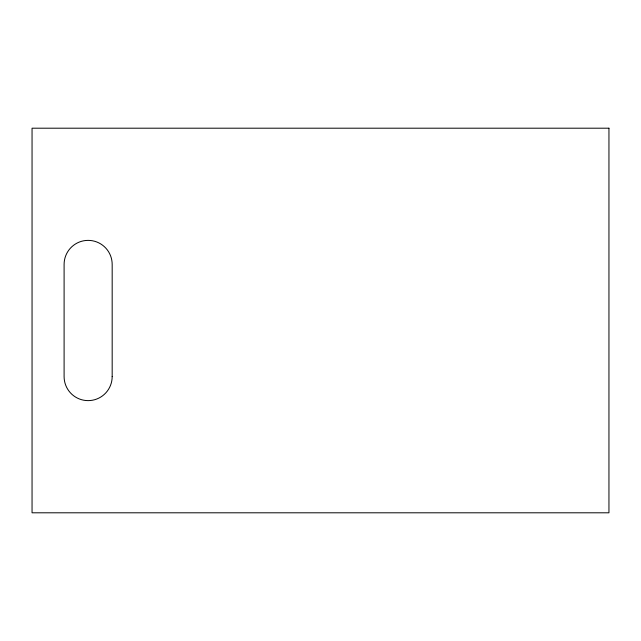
<?xml version="1.0" encoding="UTF-8"?>
<svg xmlns="http://www.w3.org/2000/svg" width="641" height="641" viewBox="0 0 641 641"><rect width="100%" height="100%" fill="white"/><g stroke="black" fill="none" stroke-linecap="round" stroke-linejoin="round"><path stroke-width="0.96" d="M608.95 128.2L32.05 128.2L32.05 512.8L608.95 512.8L608.95 128.2M112.175 376.588L112.175 264.413A24.038 24.038 0 0 0 88.138 240.375A24.038 24.038 0 0 0 64.1 264.413L64.1 376.588A24.038 24.038 0 0 0 88.138 400.625A24.038 24.038 0 0 0 112.175 376.588"/></g></svg>
